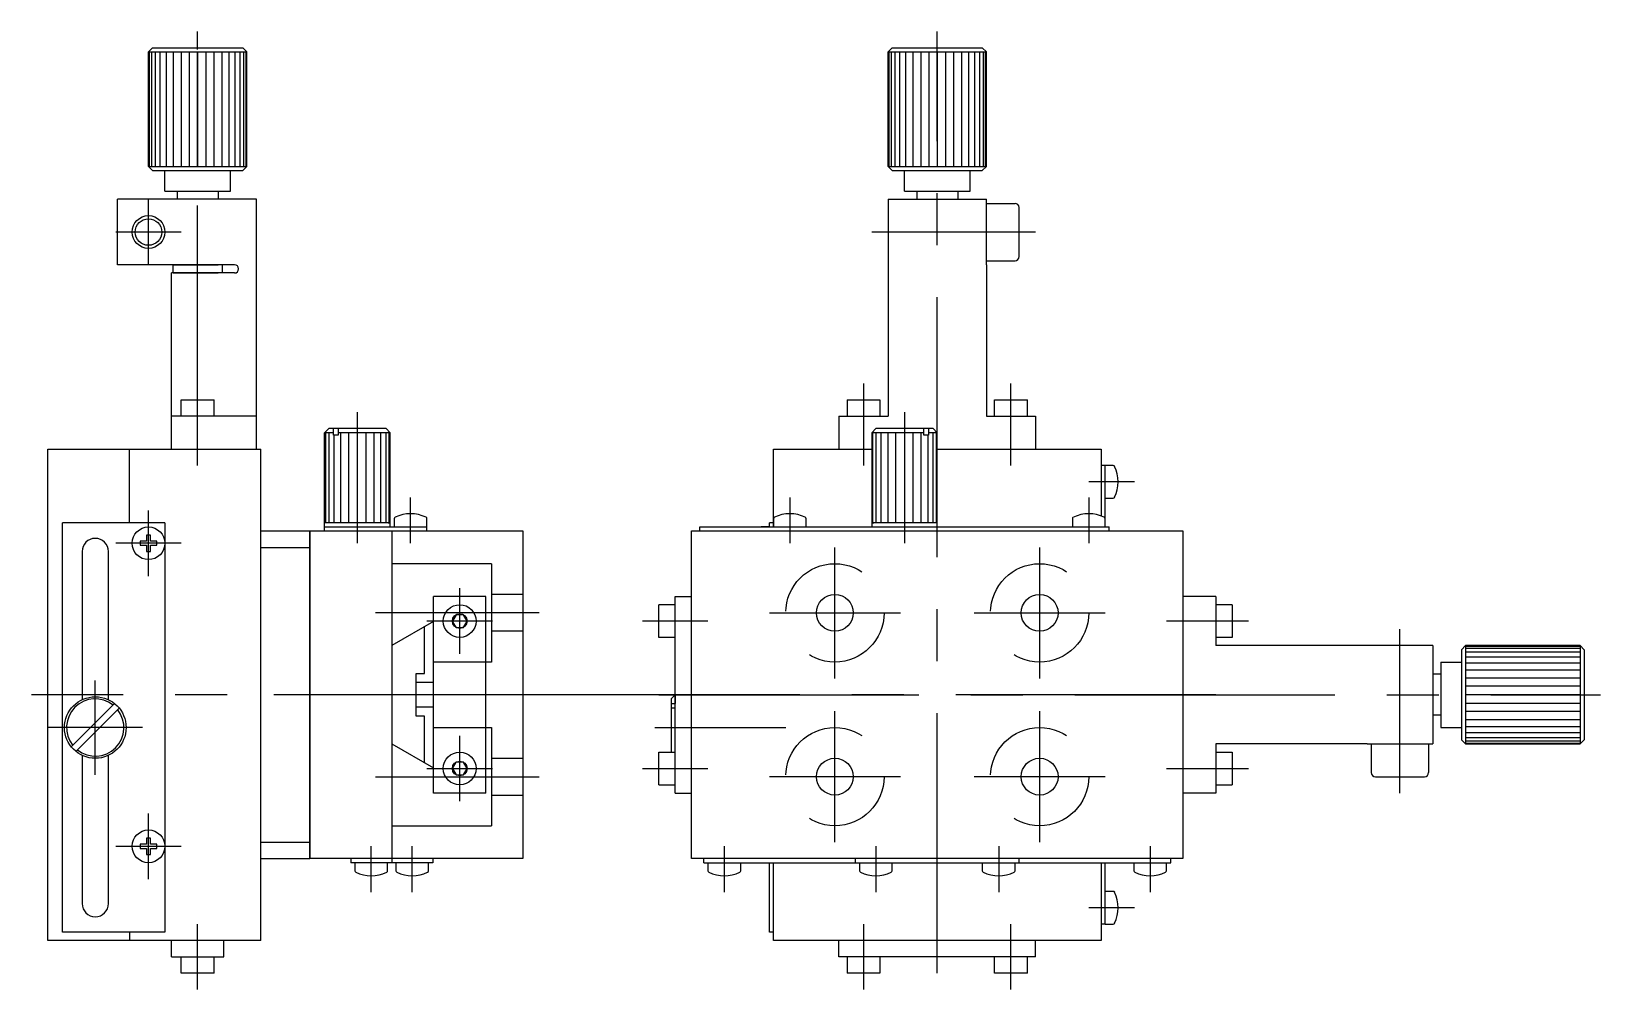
# Model space of a CAD drawing. Extents: x -153 to 243, y -113 to 158.
# Drawn here: x 51.1 to 242.7, y -36 to 81 of the extents above; entities that cross this region are included whole.
import ezdxf

# ---------------------------------------------------------------- set-up
doc = ezdxf.new("R2010")
doc.units = 0
doc.linetypes.add('CENTER', pattern=[50.8, 31.75, -6.35, 6.35, -6.35])
doc.linetypes.add('DASHED', pattern=[19.05, 12.7, -6.35])
doc.layers.get('0').update_dxf_attribs({"linetype": 'CONTINUOUS'})
doc.layers.add('CENTER', color=1, linetype='CENTER')

msp = doc.modelspace()

# ---------------------------------------------------------------- linework, layer by layer
at = {"color": 7, "linetype": 'CONTINUOUS'}
for p, q in [((65.86, 79), (65.36, 78.5)), ((65.86, 79), (76.86, 79)), ((76.86, 79), (77.36, 78.5)), ((156.17, 79), (155.67, 78.5)), ((156.17, 79), (167.17, 79)), ((167.17, 79), (167.67, 78.5)), ((65.36, 64.5), (65.36, 78.5)), ((65.36, 78.5), (65.36, 64.5)), ((65.36, 78.5), (77.36, 78.5)), ((65.45, 78.5), (65.45, 64.5)), ((65.72, 78.5), (65.72, 64.5)), ((66.16, 78.5), (66.16, 64.5)), ((66.76, 78.5), (66.76, 64.5)), ((67.5, 78.5), (67.5, 64.5)), ((68.36, 78.5), (68.36, 64.5)), ((69.34, 78.5), (69.34, 64.5)), ((70.32, 78.5), (70.32, 64.5)), ((71.36, 78.5), (71.36, 64.5)), ((72.4, 64.5), (72.4, 78.5)), ((73.38, 64.5), (73.38, 78.5)), ((74.36, 64.5), (74.36, 78.5)), ((75.22, 64.5), (75.22, 78.5)), ((75.96, 64.5), (75.96, 78.5)), ((76.56, 64.5), (76.56, 78.5)), ((77, 64.5), (77, 78.5)), ((77.27, 64.5), (77.27, 78.5)), ((77.36, 64.5), (77.36, 78.5)), ((155.67, 64.5), (155.67, 78.5)), ((155.67, 78.5), (155.67, 64.5)), ((155.67, 78.5), (167.67, 78.5)), ((155.76, 78.5), (155.76, 64.5)), ((156.03, 78.5), (156.03, 64.5)), ((156.47, 78.5), (156.47, 64.5)), ((157.07, 78.5), (157.07, 64.5)), ((157.81, 78.5), (157.81, 64.5)), ((158.67, 78.5), (158.67, 64.5)), ((159.65, 78.5), (159.65, 64.5)), ((160.63, 78.5), (160.63, 64.5)), ((161.67, 78.5), (161.67, 64.5)), ((162.71, 64.5), (162.71, 78.5)), ((163.69, 64.5), (163.69, 78.5)), ((164.67, 64.5), (164.67, 78.5)), ((165.52, 64.5), (165.52, 78.5)), ((166.26, 64.5), (166.26, 78.5)), ((166.86, 64.5), (166.86, 78.5)), ((167.31, 64.5), (167.31, 78.5)), ((167.58, 64.5), (167.58, 78.5)), ((167.67, 64.5), (167.67, 78.5)), ((65.36, 64.5), (77.36, 64.5)), ((65.86, 64), (65.36, 64.5)), ((65.86, 64), (76.86, 64)), ((67.36, 61.5), (67.36, 64)), ((67.36, 61.5), (67.36, 64)), ((75.36, 61.5), (75.36, 64)), ((77.36, 64.5), (76.86, 64)), ((155.67, 64.5), (167.67, 64.5)), ((156.17, 64), (155.67, 64.5)), ((156.17, 64), (167.17, 64)), ((157.67, 61.5), (157.67, 64)), ((157.67, 61.5), (157.67, 64)), ((165.67, 61.5), (165.67, 64)), ((167.67, 64.5), (167.17, 64)), ((67.36, 61.5), (75.36, 61.5)), ((68.86, 61.5), (68.86, 60.5)), ((73.86, 61.5), (75.36, 61.5)), ((73.86, 61.5), (73.86, 60.5)), ((157.67, 61.5), (159.17, 61.5)), ((159.17, 61.5), (164.17, 61.5)), ((159.17, 61.5), (159.17, 60.5)), ((164.17, 61.5), (165.67, 61.5)), ((164.17, 61.5), (164.17, 60.5)), ((65.36, 60.5), (61.56, 60.5)), ((61.56, 52.5), (61.56, 60.5)), ((76.36, 60.5), (65.36, 60.5)), ((78.56, 60.5), (76.36, 60.5)), ((78.56, 34), (78.56, 60.5)), ((155.67, 60.5), (155.67, 34)), ((155.67, 60.5), (167.67, 60.5)), ((167.67, 60), (167.67, 60.5)), ((167.67, 60), (167.67, 60.5)), ((167.67, 60), (171.17, 60)), ((167.67, 53), (167.67, 60)), ((171.67, 53.5), (171.67, 59.5)), ((65.36, 52.5), (61.56, 52.5)), ((75.86, 52.5), (65.36, 52.5)), ((68.36, 51.5), (68.36, 52.5)), ((68.36, 52.5), (68.86, 52.5)), ((68.86, 52.5), (70.36, 52.5)), ((70.36, 52.5), (72.36, 52.5)), ((72.36, 52.5), (73.86, 52.5)), ((74.34, 52.5), (74.34, 51.5)), ((167.67, 53), (171.17, 53)), ((167.67, 52.5), (167.67, 53)), ((167.67, 52.5), (167.67, 53)), ((167.67, 52.5), (167.67, 34)), ((68.16, 30), (68.16, 51.5)), ((75.86, 51.5), (68.16, 51.5)), ((68.36, 51.5), (68.86, 51.5)), ((68.86, 51.5), (73.86, 51.5)), ((69.36, 36), (73.36, 36)), ((69.36, 34), (69.36, 36)), ((73.36, 34), (73.36, 36)), ((150.67, 36), (154.67, 36)), ((150.67, 36), (150.67, 34)), ((154.67, 36), (154.67, 34)), ((168.67, 36), (172.67, 36)), ((168.67, 34), (168.67, 36)), ((172.67, 34), (172.67, 36)), ((78.56, 34), (68.16, 34)), ((78.56, 30), (78.56, 34)), ((149.67, 34), (155.67, 34)), ((149.67, 34), (149.67, 30)), ((167.67, 34), (168.67, 34)), ((168.67, 34), (173.67, 34)), ((172.67, 34), (173.67, 34)), ((173.67, 34), (173.67, 30)), ((86.86, 32), (87.36, 32.5)), ((86.86, 20), (86.86, 32)), ((87.93, 32), (86.86, 32)), ((87, 21), (87, 32)), ((94.36, 32.5), (87.36, 32.5)), ((87.4, 21), (87.4, 32)), ((87.93, 31.7), (87.93, 32.5)), ((88.5, 31.7), (87.93, 31.7)), ((88.03, 21), (88.03, 31.7)), ((88.5, 32.5), (88.5, 31.7)), ((94.86, 32), (88.5, 32)), ((88.86, 21), (88.86, 32)), ((89.83, 21), (89.83, 32)), ((90.86, 21), (90.86, 32)), ((91.9, 32), (91.9, 21)), ((92.86, 32), (92.86, 21)), ((93.69, 32), (93.69, 21)), ((94.32, 32), (94.32, 21)), ((94.36, 32.5), (94.86, 32)), ((94.72, 32), (94.72, 21)), ((94.86, 20.5), (94.86, 32)), ((153.67, 32), (154.17, 32.5)), ((153.67, 32), (153.67, 20.5)), ((160.03, 32), (153.67, 32)), ((153.8, 21), (153.8, 32)), ((161.17, 32.5), (154.17, 32.5)), ((154.2, 21), (154.2, 32)), ((154.84, 21), (154.84, 32)), ((155.67, 21), (155.67, 32)), ((156.63, 21), (156.63, 32)), ((157.67, 32), (157.67, 21)), ((158.7, 32), (158.7, 21)), ((159.67, 32), (159.67, 21)), ((160.03, 31.7), (160.03, 32.5)), ((160.59, 31.7), (160.03, 31.7)), ((160.5, 31.7), (160.5, 21)), ((160.59, 32.5), (160.59, 31.7)), ((161.67, 32), (160.59, 32)), ((161.13, 32), (161.13, 21)), ((161.17, 32.5), (161.67, 32)), ((161.53, 32), (161.53, 21)), ((161.67, 20.5), (161.67, 32)), ((53.06, -30), (53.06, 30)), ((53.06, 30), (76.36, 30)), ((63.06, 21), (63.06, 30)), ((76.36, 30), (78.56, 30)), ((78.56, 30), (79.06, 30)), ((79.06, 20), (79.06, 30)), ((141.67, 30), (153.67, 30)), ((141.67, 20.5), (141.67, 30)), ((161.67, 30), (181.67, 30)), ((181.67, 30), (181.67, 21.83)), ((182.17, 28), (181.67, 28)), ((182.17, 20.5), (182.17, 28)), ((183.16, 28), (182.17, 28)), ((182.17, 24), (183.16, 24)), ((95.36, 21.49), (95.36, 20.5)), ((99.36, 20.5), (99.36, 21.49)), ((141.67, 21.49), (141.67, 20.5)), ((145.67, 20.5), (145.67, 21.49)), ((178.17, 21.49), (178.17, 20.5)), ((182.17, 20.5), (182.17, 21.49)), ((54.86, -29), (54.86, 21)), ((67.36, 21), (54.86, 21)), ((65.11, 19.5), (65.11, 18.75)), ((65.61, 19.5), (65.11, 19.5)), ((65.61, 18.75), (65.61, 19.5)), ((67.36, 21), (67.36, -29)), ((79.06, -20), (79.06, 20)), ((79.06, 20), (85.06, 20)), ((85.06, -20), (85.06, 20)), ((85.06, 20), (85.06, -20)), ((85.06, 20), (111.06, 20)), ((94.86, 21), (86.86, 21)), ((86.86, 20.5), (99.36, 20.5)), ((94.61, 21), (94.86, 21)), ((95.06, 20), (95.06, -20.5)), ((99.36, 20), (99.36, 20.5)), ((111.06, 20), (111.06, -20)), ((131.67, -20), (131.67, 20)), ((131.67, 20), (191.67, 20)), ((132.67, 20.5), (182.67, 20.5)), ((132.67, 20), (132.67, 20.5)), ((141.17, 20.5), (140.18, 20.5)), ((141.67, 21), (141.17, 21)), ((141.17, 20.5), (141.17, 21)), ((161.67, 21), (153.67, 21)), ((153.67, 21), (153.92, 21)), ((182.67, 20), (182.67, 20.5)), ((191.67, 20), (191.67, -20)), ((57.26, 17.5), (57.26, -0.6)), ((60.46, -0.6), (60.46, 17.5)), ((64.36, 18.75), (64.36, 18.25)), ((65.11, 18.75), (64.36, 18.75)), ((64.36, 18.25), (65.11, 18.25)), ((65.11, 18.25), (65.11, 17.5)), ((65.11, 17.5), (65.61, 17.5)), ((66.36, 18.75), (65.61, 18.75)), ((65.61, 17.5), (65.61, 18.25)), ((65.61, 18.25), (66.36, 18.25)), ((66.36, 18.25), (66.36, 18.75)), ((79.06, 18), (85.06, 18)), ((106.56, 12), (100.16, 12)), ((100.16, 8.94), (100.16, 12)), ((106.56, -12), (106.56, 12)), ((129.67, -12), (129.67, 12)), ((129.67, 12), (131.67, 12)), ((195.67, 12), (191.67, 12)), ((195.67, 12), (195.67, 6)), ((102.91, 9.78), (102.46, 9)), ((103.81, 9.78), (102.91, 9.78)), ((104.26, 9), (103.81, 9.78)), ((127.67, 7), (127.67, 11)), ((129.67, 11), (127.67, 11)), ((197.67, 11), (195.67, 11)), ((197.67, 11), (197.67, 7)), ((100.16, 8.94), (95.06, 6)), ((99.06, 2.6), (99.06, 8.31)), ((100.16, 1.5), (100.16, 8.94)), ((102.91, 8.22), (102.46, 9)), ((102.91, 8.22), (103.81, 8.22)), ((103.81, 8.22), (104.26, 9)), ((129.67, 7), (127.67, 7)), ((197.67, 7), (195.67, 7)), ((222.17, 6), (195.67, 6)), ((222.17, 6), (222.17, -6)), ((225.67, 5.5), (226.17, 6)), ((226.17, 6), (226.17, -6)), ((240.17, 6), (226.17, 6)), ((226.17, 6), (240.17, 6)), ((240.17, 5.91), (226.17, 5.91)), ((240.17, 6), (240.17, -6)), ((240.67, 5.5), (240.17, 6)), ((223.17, 4), (225.67, 4)), ((223.17, 4), (223.17, 2.5)), ((223.17, 4), (225.67, 4)), ((225.67, 5.5), (225.67, -5.5)), ((240.17, 5.64), (226.17, 5.64)), ((240.17, 5.2), (226.17, 5.2)), ((240.17, 4.6), (226.17, 4.6)), ((240.17, 3.86), (226.17, 3.86)), ((240.67, 5.5), (240.67, -5.5)), ((98.06, -2.6), (98.06, 2.6)), ((98.06, 2.6), (99.06, 2.6)), ((223.17, 2.5), (222.17, 2.5)), ((223.17, 2.5), (223.17, -2.5)), ((240.17, 3), (226.17, 3)), ((240.17, 2.02), (226.17, 2.02)), ((100.16, 1.5), (98.06, 1.5)), ((100.16, -1.5), (100.16, 1.5)), ((129.17, -0.5), (129.67, 0)), ((129.67, 0), (129.67, -1.07)), ((141.17, 0), (129.67, 0)), ((240.17, 1.04), (226.17, 1.04)), ((240.17, 0), (226.17, 0)), ((55.93, -6.36), (61.22, -1.07)), ((56.5, -6.93), (61.79, -1.64)), ((100.16, -1.5), (98.06, -1.5)), ((100.16, -8.94), (100.16, -1.5)), ((129.17, -0.5), (129.17, -7)), ((129.17, -1.07), (129.67, -1.07)), ((129.67, -1.64), (129.17, -1.64)), ((226.17, -1.04), (240.17, -1.04)), ((99.06, -2.6), (98.06, -2.6)), ((99.06, -8.31), (99.06, -2.6)), ((223.17, -2.5), (222.17, -2.5)), ((223.17, -2.5), (223.17, -4)), ((226.17, -2.02), (240.17, -2.02)), ((226.17, -3), (240.17, -3)), ((129.67, -4), (140.67, -4)), ((223.17, -4), (225.67, -4)), ((226.17, -6), (225.67, -5.5)), ((226.17, -3.86), (240.17, -3.86)), ((226.17, -4.6), (240.17, -4.6)), ((226.17, -5.2), (240.17, -5.2)), ((226.17, -5.64), (240.17, -5.64)), ((240.67, -5.5), (240.17, -6)), ((57.26, -7.4), (57.26, -25.5)), ((60.46, -25.5), (60.46, -7.4)), ((95.06, -6), (100.16, -8.94)), ((127.67, -7), (129.67, -7)), ((127.67, -11), (127.67, -7)), ((214.17, -6), (195.67, -6)), ((195.67, -6), (195.67, -7)), ((195.67, -7), (195.67, -12)), ((195.67, -7), (197.67, -7)), ((197.67, -7), (197.67, -11)), ((214.17, -6), (214.67, -6)), ((214.17, -6), (214.67, -6)), ((214.67, -6), (221.67, -6)), ((214.67, -6), (214.67, -9.5)), ((221.67, -6), (221.67, -9.5)), ((221.67, -6), (222.17, -6)), ((221.67, -6), (222.17, -6)), ((226.17, -5.91), (240.17, -5.91)), ((226.17, -6), (240.17, -6)), ((100.16, -12), (100.16, -8.94)), ((102.46, -9), (102.91, -8.22)), ((102.46, -9), (102.91, -9.78)), ((103.81, -8.22), (102.91, -8.22)), ((104.26, -9), (103.81, -8.22)), ((103.81, -9.78), (104.26, -9)), ((102.91, -9.78), (103.81, -9.78)), ((127.67, -11), (129.67, -11)), ((195.67, -11), (195.67, -12)), ((195.67, -11), (197.67, -11)), ((215.17, -10), (221.17, -10)), ((106.56, -12), (100.16, -12)), ((129.67, -12), (131.67, -12)), ((195.67, -12), (191.67, -12)), ((65.11, -18.25), (64.36, -18.25)), ((64.36, -18.25), (64.36, -18.75)), ((64.36, -18.75), (65.11, -18.75)), ((65.61, -17.5), (65.11, -17.5)), ((65.11, -17.5), (65.11, -18.25)), ((65.11, -18.75), (65.11, -19.5)), ((65.61, -18.25), (65.61, -17.5)), ((66.36, -18.25), (65.61, -18.25)), ((65.61, -19.5), (65.61, -18.75)), ((65.61, -18.75), (66.36, -18.75)), ((66.36, -18.75), (66.36, -18.25)), ((79.06, -18), (85.06, -18)), ((65.11, -19.5), (65.61, -19.5)), ((79.06, -20), (85.06, -20)), ((79.06, -30), (79.06, -20)), ((111.06, -20), (85.06, -20)), ((90.06, -20), (90.06, -20.5)), ((100.06, -20.5), (90.06, -20.5)), ((90.56, -20.5), (90.56, -21.49)), ((94.56, -21.49), (94.56, -20.5)), ((95.56, -20.5), (95.56, -21.49)), ((99.56, -21.49), (99.56, -20.5)), ((100.06, -20), (99.76, -20)), ((100.06, -20), (100.06, -20.5)), ((191.67, -20), (131.67, -20)), ((133.17, -20.5), (133.17, -20)), ((133.17, -20.5), (190.17, -20.5)), ((133.67, -20.5), (133.67, -21.49)), ((137.67, -21.49), (137.67, -20.5)), ((141.17, -29), (141.17, -20.5)), ((141.67, -30), (141.67, -20.5)), ((151.67, -20.5), (151.67, -20)), ((152.17, -20.5), (152.17, -21.49)), ((156.17, -21.49), (156.17, -20.5)), ((167.17, -20.5), (167.17, -21.49)), ((171.17, -21.49), (171.17, -20.5)), ((171.67, -20.5), (171.67, -20)), ((181.67, -20.5), (181.67, -30)), ((182.17, -28), (182.17, -20.5)), ((185.67, -20.5), (185.67, -21.49)), ((189.67, -21.49), (189.67, -20.5)), ((190.17, -20.5), (190.17, -20)), ((183.16, -24), (182.17, -24)), ((182.17, -28), (181.67, -28)), ((182.17, -28), (183.16, -28)), ((79.06, -30), (53.06, -30)), ((67.36, -29), (54.86, -29)), ((63.06, -29), (63.06, -30)), ((68.16, -32), (68.16, -30)), ((74.56, -32), (74.56, -30)), ((79.06, -30), (75.76, -30)), ((141.67, -29), (141.17, -29)), ((181.67, -30), (141.67, -30)), ((149.67, -32), (149.67, -30)), ((173.67, -32), (173.67, -30)), ((68.16, -32), (74.56, -32)), ((69.36, -34), (69.36, -32)), ((73.36, -34), (73.36, -32)), ((173.67, -32), (149.67, -32)), ((150.67, -32), (150.67, -34)), ((154.67, -32), (154.67, -34)), ((168.67, -34), (168.67, -32)), ((172.67, -34), (172.67, -32)), ((73.36, -34), (69.36, -34)), ((154.67, -34), (150.67, -34)), ((172.67, -34), (168.67, -34))]:
    msp.add_line(p, q, dxfattribs=at)
at = {"color": 3, "linetype": 'DASHED'}
for p, q in [((107.26, 16), (95.06, 16)), ((107.26, 16), (107.26, 4)), ((111.06, 12.25), (107.26, 12.25)), ((111.06, 7.75), (107.26, 7.75)), ((107.26, 4), (100.16, 4)), ((100.16, -4), (107.26, -4)), ((107.26, -4), (107.26, -16)), ((107.26, -7.75), (111.06, -7.75)), ((107.26, -12.25), (111.06, -12.25)), ((95.06, -16), (107.26, -16))]:
    msp.add_line(p, q, dxfattribs=at)
at = {"color": 3, "linetype": 'CONTINUOUS'}
msp.add_circle((65.36, 56.5), 2, dxfattribs=at)
at = {"color": 7, "linetype": 'CONTINUOUS'}
for centre, radius in [((65.36, 56.5), 1.62), ((65.36, 18.5), 2), ((149.17, 10), 2.25), ((174.17, 10), 2.25), ((103.36, 9), 2), ((103.36, 9), 0.9), ((58.86, -4), 3.76), ((103.36, -9), 2), ((103.36, -9), 0.9), ((149.17, -10), 2.25), ((174.17, -10), 2.25), ((65.36, -18.5), 2)]:
    msp.add_circle(centre, radius, dxfattribs=at)
at = {"color": 3, "linetype": 'DASHED'}
for centre in [(149.17, 10), (174.17, 10), (149.17, -10), (174.17, -10)]:
    msp.add_circle(centre, 6, dxfattribs=at)
at = {"color": 7, "linetype": 'CONTINUOUS'}
for centre, radius, start, end in [((171.17, 59.5), 0.5, 0, 90), ((75.86, 52), 0.5, 0, 90), ((75.86, 52), 0.5, 270, 0), ((171.17, 53.5), 0.5, 270, 0), ((183.16, 27.8), 0.2, 25.6716, 90), ((179.41, 26), 4.35, 334.3284, 25.6716), ((183.16, 24.2), 0.2, 270, 334.3284), ((95.56, 21.49), 0.2, 115.6716, 180), ((97.36, 17.75), 4.35, 64.3284, 115.6716), ((99.16, 21.49), 0.2, 0, 64.3284), ((141.87, 21.49), 0.2, 115.6716, 180), ((143.67, 17.75), 4.35, 64.3284, 115.6716), ((145.47, 21.49), 0.2, 0, 64.3284), ((178.37, 21.49), 0.2, 115.6716, 180), ((180.17, 17.75), 4.35, 64.3284, 115.6716), ((181.97, 21.49), 0.2, 0, 64.3284), ((58.86, 17.5), 1.6, 0, 180), ((58.86, -4), 3.5, 51.5624, 218.4376), ((58.86, -4), 3.5, 231.5624, 38.4376), ((215.17, -9.5), 0.5, 180, 270), ((221.17, -9.5), 0.5, 270, 0), ((90.76, -21.49), 0.2, 180, 244.3284), ((92.56, -17.75), 4.35, 244.3284, 295.6716), ((94.36, -21.49), 0.2, 295.6716, 0), ((95.76, -21.49), 0.2, 180, 244.3284), ((97.56, -17.75), 4.35, 244.3284, 295.6716), ((99.36, -21.49), 0.2, 295.6716, 0), ((133.87, -21.49), 0.2, 180, 244.3284), ((135.67, -17.75), 4.35, 244.3284, 295.6716), ((137.47, -21.49), 0.2, 295.6716, 0), ((152.37, -21.49), 0.2, 180, 244.3284), ((154.17, -17.75), 4.35, 244.3284, 295.6716), ((155.97, -21.49), 0.2, 295.6716, 0), ((167.37, -21.49), 0.2, 180, 244.3284), ((169.17, -17.75), 4.35, 244.3284, 295.6716), ((170.97, -21.49), 0.2, 295.6716, 0), ((185.87, -21.49), 0.2, 180, 244.3284), ((187.67, -17.75), 4.35, 244.3284, 295.6716), ((189.47, -21.49), 0.2, 295.6716, 0), ((183.16, -24.2), 0.2, 25.6716, 90), ((179.41, -26), 4.35, 334.3284, 25.6716), ((58.86, -25.5), 1.6, 180, 0), ((183.16, -27.8), 0.2, 270, 334.3284)]:
    msp.add_arc(centre, radius, start, end, dxfattribs=at)
at = {"layer": 'CENTER', "color": 1, "linetype": 'CENTER'}
for p, q in [((71.36, 28), (71.36, 81)), ((161.67, -34), (161.67, 81)), ((71.36, 64.5), (71.36, 78.5)), ((65.36, 52.5), (65.36, 60.5)), ((69.36, 56.5), (61.36, 56.5)), ((173.67, 56.5), (153.67, 56.5)), ((152.67, 38), (152.67, 28)), ((170.67, 28), (170.67, 38)), ((90.86, 18.5), (90.86, 34.5)), ((157.67, 34.5), (157.67, 18.5)), ((185.77, 26), (180.17, 26)), ((97.36, 18.5), (97.36, 24.1)), ((143.67, 24.1), (143.67, 18.5)), ((180.17, 24.1), (180.17, 18.5)), ((65.36, 14.5), (65.36, 22.5)), ((69.36, 18.5), (61.36, 18.5)), ((149.17, 2), (149.17, 18)), ((174.17, 18), (174.17, 2)), ((103.36, 5), (103.36, 13)), ((113.06, 10), (93.06, 10)), ((141.17, 10), (157.17, 10)), ((166.17, 10), (182.17, 10)), ((107.36, 9), (99.36, 9)), ((133.67, 9), (125.67, 9)), ((199.67, 9), (189.67, 9)), ((218.17, -12), (218.17, 8)), ((113.06, 0), (51.06, 0)), ((58.86, -9.76), (58.86, 1.76)), ((195.67, 0), (80.67, 0)), ((127.67, 0), (242.67, 0)), ((149.17, -18), (149.17, -2)), ((174.17, -2), (174.17, -18)), ((64.62, -4), (53.1, -4)), ((103.36, -13), (103.36, -5)), ((127.17, -4), (143.17, -4)), ((99.36, -9), (107.36, -9)), ((125.67, -9), (133.67, -9)), ((189.67, -9), (199.67, -9)), ((93.06, -10), (113.06, -10)), ((157.17, -10), (141.17, -10)), ((182.17, -10), (166.17, -10)), ((65.36, -22.5), (65.36, -14.5)), ((61.36, -18.5), (69.36, -18.5)), ((92.56, -24.1), (92.56, -18.5)), ((97.56, -24.1), (97.56, -18.5)), ((135.67, -18.5), (135.67, -24.1)), ((154.17, -18.5), (154.17, -24.1)), ((169.17, -18.5), (169.17, -24.1)), ((187.67, -18.5), (187.67, -24.1)), ((185.77, -26), (180.17, -26)), ((71.36, -36), (71.36, -28)), ((152.67, -28), (152.67, -36)), ((170.67, -36), (170.67, -28))]:
    msp.add_line(p, q, dxfattribs=at)

doc.saveas('drawing.dxf')
